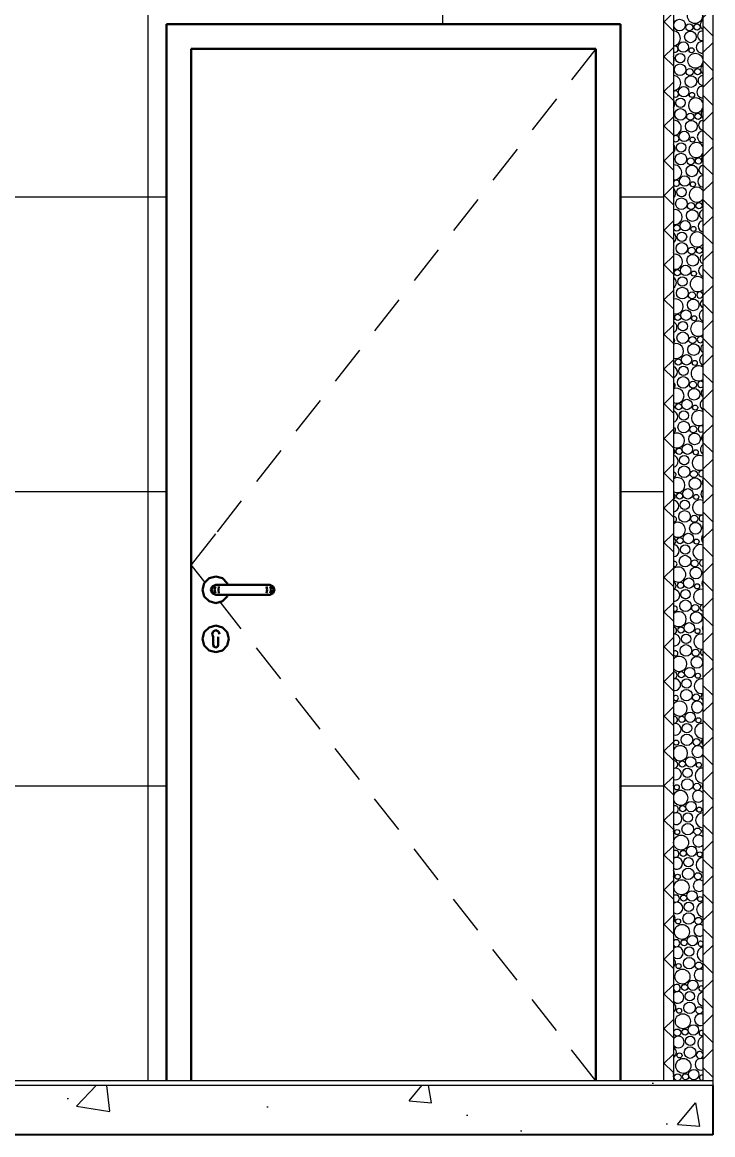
# Model space of a CAD drawing. Header units: metres. Extents: x -1.8 to 75.3, y -2 to 2.8.
# Drawn here: x 8.608 to 10.014, y -2.008 to 0.258 of the extents above; entities that cross this region are included whole.
import ezdxf

# ---------------------------------------------------------------- set-up
doc = ezdxf.new("R2010")
doc.units = ezdxf.units.M
doc.header["$MEASUREMENT"] = 0
doc.layers.add('COTAS CORTE', color=7, linetype='Continuous')
doc.layers.add('PAREDE CONSTRUIR', color=7, linetype='Continuous')
for name, color, linetype, lineweight, true_color in [('COTAS CORTE_Caneta_No__25', 7, 'Continuous', 13, 0x982312), ('LAJES.EST_Caneta_No__254', 7, 'Continuous', 0, 0xd1c9ad), ('LAJES.EST_Caneta_No__97', 7, 'Continuous', 13, 0x6b6b6b), ('PAREDE CONSTRUIR_Caneta_No__96', 7, 'Continuous', 0, 0xb6b6b6), ('PAREDE CONSTRUIR_Caneta_No__97', 7, 'Continuous', 13, 0x6b6b6b)]:
    doc.layers.add(name, color=color, linetype=linetype, lineweight=lineweight, true_color=true_color)
for name, color, linetype, lineweight in [('LAJES.EST_Caneta_No__4', 7, 'Continuous', 25), ('LAJES.EST_Caneta_No__7', 7, 'Continuous', 13), ('PAREDE CONSTRUIR_Caneta_No__241', 7, 'Continuous', 13), ('PAREDE CONSTRUIR_Caneta_No__83', 84, 'Continuous', 0), ('Portas Archicad_Caneta_No__241', 7, 'Continuous', 13), ('Portas Archicad_Caneta_No__3', 7, 'Continuous', 30)]:
    doc.layers.add(name, color=color, linetype=linetype, lineweight=lineweight)
doc.styles.add('GENERATED_STYLE_1', font='arial.ttf')
doc.dimstyles.new('GENERATED_STYLE__2', dxfattribs={"dimtxt": 0.05, "dimasz": 0.02375, "dimexe": 0.18, "dimexo": 0.267183, "dimgap": 0, "dimtad": 1, "dimzin": 0, "dimdsep": 46, "dimtxsty": 'GENERATED_STYLE_1', "dimblk": 'ARROWHEAD_11', "dimblk1": 'ARROWHEAD_11', "dimblk2": 'ARROWHEAD_11', "dimcen": 0.09, "dimclrd": 256, "dimclre": 256, "dimclrt": 256, "dimadec": 0, "dimazin": 0, "dimtfac": 1, "dimtdec": 4, "dimtmove": 0, "dimatfit": 3, "dimfxl": 0, "dimtolj": 1, "dimtzin": 0, "dimarcsym": 0})
pattern_1 = [(45, (73.37839, -1.898244), (-0.03535534, 0.03535534), []), (135, (73.37839, -1.898244), (0.03535534, 0.03535534), [])]
pattern_2 = [(45, (73.3784, -1.39824), (-0.159099, 0.159099), [0, -0.15, 0, -0.225]), (110, (73.8784, -1.39824), (0.21143084, 0.0769545), [0, -0.11, 0, -0.19])]
pattern_3 = [(50, (73.3784, -1.89824), (-0.546554, 0.0478173), [0.05715, -0.62865]), (355, (73.3784, -1.89824), (-0.1057303, 0.5731705), [0.04572, -0.5029218]), (100.4514, (73.42394, -1.90223), (0.4408237, 0.5253533), [0.04857, -0.5342707]), (46.1842, (73.3784, -1.74584), (-0.813237, 0.126127), [0.085725, -0.942975]), (96.6356, (73.4462, -1.75635), (0.712212, 0.742278), [0.072855, -0.801407]), (351.1842, (73.3784, -1.74584), (0.712212, 0.742278), [0.06858, -0.754379]), (21, (73.4546, -1.78394), (-0.4548432, 0.3067956), [0.05715, -0.62865]), (326, (73.4546, -1.78394), (0.185406, 0.552564), [0.04572, -0.50292]), (71.4514, (73.4925, -1.8095), (0.6402493, 0.2457683), [0.04857, -0.53427]), (37.5, (73.3784, -1.89824), (0.0092658, 0.2536651), [0, -0.496824, 0, -0.51054, 0, -0.504825]), (7.5, (73.3784, -1.89824), (0.200459, 0.3005417), [0, -0.291084, 0, -0.485394, 0, -0.192405]), (327.5, (73.20847, -1.89824), (-0.4067718, 0.01718623), [0, -0.1905, 0, -0.59436, 0, -0.78867]), (317.5, (73.13227, -1.89824), (0.4443875, 0.0762795), [0, -0.24765, 0, -0.394716, 0, -0.56007])]

# ---------------------------------------------------------------- blocks, each defined once
blk = doc.blocks.new('*X46', base_point=(73.3784, -1.8982))
at = {"layer": 'PAREDE CONSTRUIR_Caneta_No__96', "color": 253, "linetype": 'Continuous', "lineweight": 0, "true_color": 0xb6b6b6}
for centre, radius in [((9.9782, 0.2704), 0.0153), ((9.9469, 0.2521), 0.0118), ((9.9667, 0.2474), 0.00715), ((9.9826, 0.2482), 0.00627), ((9.9691, 0.228), 0.0119), ((9.9545, 0.2072), 0.0106), ((9.9713, 0.2008), 0.00517), ((9.9481, 0.1847), 0.00959), ((9.9791, 0.1794), 0.0153), ((9.9478, 0.1611), 0.0118), ((9.9676, 0.1564), 0.00715), ((9.9836, 0.1572), 0.00627), ((9.97, 0.137), 0.0119), ((9.9554, 0.1162), 0.0106), ((9.9722, 0.1098), 0.00517), ((9.949, 0.0937), 0.00959), ((9.9488, 0.0701), 0.0118), ((9.9685, 0.0654), 0.00715), ((9.9845, 0.0662), 0.00627), ((9.9709, 0.046), 0.0119), ((9.9563, 0.0252), 0.0106), ((9.9732, 0.0188), 0.00517), ((9.95, 0.0027), 0.00959), ((9.9497, -0.0209), 0.0118), ((9.9695, -0.0256), 0.00715), ((9.9854, -0.0247), 0.00627), ((9.9719, -0.045), 0.0119), ((9.9573, -0.0658), 0.0106), ((9.9741, -0.0722), 0.00517), ((9.9509, -0.0883), 0.00959), ((9.9506, -0.1119), 0.0118), ((9.9704, -0.1166), 0.00715), ((9.9863, -0.1157), 0.00627), ((9.9728, -0.136), 0.0119), ((9.9413, -0.1612), 0.00627), ((9.9582, -0.1568), 0.0106), ((9.975, -0.1632), 0.00517), ((9.9518, -0.1793), 0.00959), ((9.9516, -0.2029), 0.0118), ((9.9713, -0.2076), 0.00715), ((9.9873, -0.2067), 0.00627), ((9.9737, -0.227), 0.0119), ((9.9423, -0.2522), 0.00627), ((9.9591, -0.2478), 0.0106), ((9.976, -0.2542), 0.00517), ((9.9527, -0.2703), 0.00959), ((9.9525, -0.2939), 0.0118), ((9.9722, -0.2986), 0.00715), ((9.9747, -0.318), 0.0119), ((9.9432, -0.3432), 0.00627), ((9.96, -0.3388), 0.0106), ((9.9537, -0.3613), 0.00959), ((9.9769, -0.3452), 0.00517), ((9.9534, -0.3849), 0.0118), ((9.9732, -0.3896), 0.00715), ((9.9756, -0.409), 0.0119), ((9.9441, -0.4342), 0.00627), ((9.961, -0.4298), 0.0106), ((9.9546, -0.4523), 0.00959), ((9.9778, -0.4362), 0.00517), ((9.9543, -0.4758), 0.0118), ((9.9741, -0.4806), 0.00715), ((9.9765, -0.5), 0.0119), ((9.9451, -0.5252), 0.00627), ((9.9619, -0.5208), 0.0106), ((9.9555, -0.5433), 0.00959), ((9.9787, -0.5272), 0.00517), ((9.9553, -0.5668), 0.0118), ((9.975, -0.5716), 0.00715), ((9.9774, -0.591), 0.0119), ((9.946, -0.6162), 0.00627), ((9.9628, -0.6118), 0.0106), ((9.9564, -0.6343), 0.00959), ((9.9797, -0.6182), 0.00517), ((9.9562, -0.6578), 0.0118), ((9.9759, -0.6626), 0.00715), ((9.9784, -0.682), 0.0119), ((9.9469, -0.7072), 0.00627), ((9.9637, -0.7028), 0.0106), ((9.9574, -0.7253), 0.00959), ((9.9806, -0.7092), 0.00517), ((9.9571, -0.7488), 0.0118), ((9.9769, -0.7536), 0.00715), ((9.9793, -0.773), 0.0119), ((9.9478, -0.7982), 0.00627), ((9.9647, -0.7938), 0.0106), ((9.9583, -0.8163), 0.00959), ((9.9815, -0.8002), 0.00517), ((9.958, -0.8398), 0.0118), ((9.9778, -0.8446), 0.00715), ((9.9802, -0.864), 0.0119), ((9.9488, -0.8892), 0.00627), ((9.9656, -0.8848), 0.0106), ((9.9592, -0.9072), 0.00959), ((9.9824, -0.8912), 0.00517), ((9.959, -0.9308), 0.0118), ((9.9787, -0.9356), 0.00715), ((9.9811, -0.955), 0.0119), ((9.9497, -0.9802), 0.00627), ((9.9665, -0.9758), 0.0106), ((9.9602, -0.9982), 0.00959), ((9.9834, -0.9822), 0.00517), ((9.9599, -1.0218), 0.0118), ((9.9797, -1.0266), 0.00715), ((9.9821, -1.046), 0.0119), ((9.9506, -1.0712), 0.00627), ((9.9675, -1.0668), 0.0106), ((9.9611, -1.0892), 0.00959), ((9.9843, -1.0732), 0.00517), ((9.9608, -1.1128), 0.0118), ((9.9806, -1.1176), 0.00715), ((9.9684, -1.1578), 0.0106), ((9.9515, -1.1622), 0.00627), ((9.962, -1.1802), 0.00959), ((9.9852, -1.1641), 0.00517), ((9.9618, -1.2038), 0.0118), ((9.9402, -1.2096), 0.00517), ((9.9815, -1.2086), 0.00715), ((9.9693, -1.2488), 0.0106), ((9.9525, -1.2532), 0.00627), ((9.9629, -1.2712), 0.00959), ((9.9862, -1.2551), 0.00517), ((9.9627, -1.2948), 0.0118), ((9.9412, -1.3006), 0.00517), ((9.9824, -1.2996), 0.00715), ((9.9702, -1.3398), 0.0106), ((9.9534, -1.3442), 0.00627), ((9.9639, -1.3622), 0.00959), ((9.9871, -1.3461), 0.00517), ((9.9636, -1.3858), 0.0118), ((9.9499, -1.4131), 0.0153), ((9.9421, -1.3916), 0.00517), ((9.9834, -1.3906), 0.00715), ((9.9712, -1.4308), 0.0106), ((9.9543, -1.4352), 0.00627), ((9.9648, -1.4532), 0.00959), ((9.988, -1.4371), 0.00517), ((9.9645, -1.4768), 0.0118), ((9.9508, -1.5041), 0.0153), ((9.943, -1.4826), 0.00517), ((9.9843, -1.4816), 0.00715), ((9.9721, -1.5218), 0.0106), ((9.9552, -1.5262), 0.00627), ((9.9657, -1.5442), 0.00959), ((9.9889, -1.5281), 0.00517), ((9.9655, -1.5678), 0.0118), ((9.9517, -1.5951), 0.0153), ((9.9439, -1.5736), 0.00517), ((9.9852, -1.5726), 0.00715), ((9.973, -1.6128), 0.0106), ((9.9562, -1.6172), 0.00627), ((9.9666, -1.6352), 0.00959), ((9.9664, -1.6588), 0.0118), ((9.9527, -1.6861), 0.0153), ((9.9449, -1.6646), 0.00517), ((9.9861, -1.6636), 0.00715), ((9.9739, -1.7038), 0.0106), ((9.9571, -1.7082), 0.00627), ((9.9676, -1.7262), 0.00959), ((9.9673, -1.7498), 0.0118), ((9.9536, -1.7771), 0.0153), ((9.9458, -1.7556), 0.00517), ((9.9871, -1.7546), 0.00715), ((9.9749, -1.7948), 0.0106), ((9.9421, -1.8001), 0.00715), ((9.958, -1.7992), 0.00627), ((9.9685, -1.8172), 0.00959), ((9.9682, -1.8408), 0.0118), ((9.9545, -1.868), 0.0153), ((9.9467, -1.8466), 0.00517), ((9.9758, -1.8858), 0.0106), ((9.943, -1.8911), 0.00715), ((9.959, -1.8902), 0.00627)]:
    blk.add_circle(centre, radius, dxfattribs=at)
for centre, radius, start, end in [((9.9995, 0.2527), 0.0106, 118.3617, 241.6383), ((9.9332, 0.2249), 0.0153, 274.5815, 85.4185), ((9.9931, 0.2302), 0.00959, 82.0717, 277.9283), ((9.9376, 0.2027), 0.00627, 239.196, 120.804), ((9.9928, 0.2066), 0.0118, 82.3355, 277.6645), ((9.9241, 0.1825), 0.0119, 330.0242, 29.9758), ((10.0004, 0.1617), 0.0106, 124.206, 235.794), ((9.9341, 0.1339), 0.0153, 271.1063, 88.8937), ((9.994, 0.1392), 0.00959, 87.6348, 272.3652), ((9.9386, 0.1117), 0.00627, 228.7023, 131.2977), ((9.9938, 0.1156), 0.0118, 86.8471, 273.1529), ((9.925, 0.0915), 0.0119, 322.0473, 37.9527), ((9.9801, 0.0884), 0.0153, 20.128, 339.872), ((10.0013, 0.0707), 0.0106, 130.489, 229.511), ((9.9351, 0.0429), 0.0153, 267.6352, 92.3648), ((9.995, 0.0482), 0.00959, 93.1755, 266.8245), ((9.9395, 0.0207), 0.00627, 216.1146, 143.8854), ((9.9947, 0.0246), 0.0118, 91.3391, 268.6609), ((9.9259, 0.0005), 0.0119, 315.3001, 44.6999), ((9.981, -0.0026), 0.0153, 28.5552, 331.4448), ((10.0023, -0.0203), 0.0106, 137.4286, 222.5714), ((9.936, -0.0481), 0.0153, 264.1554, 95.8446), ((9.9959, -0.0428), 0.00959, 98.7463, 261.2537), ((9.9404, -0.0702), 0.00627, 197.1165, 162.8835), ((9.9956, -0.0664), 0.0118, 95.8393, 264.1607), ((9.9269, -0.0905), 0.0119, 309.2779, 50.7221), ((9.9819, -0.0936), 0.0153, 35.1361, 324.8639), ((10.0032, -0.1113), 0.0106, 145.4435, 214.5565), ((9.9369, -0.1391), 0.0153, 260.6537, 99.3463), ((9.9968, -0.1338), 0.00959, 104.4021, 255.5979), ((9.9966, -0.1574), 0.0118, 100.3761, 259.6239), ((9.9278, -0.1815), 0.0119, 303.7358, 56.2642), ((9.9828, -0.1846), 0.0153, 40.7805, 319.2195), ((10.0041, -0.2023), 0.0106, 155.6022, 204.3978), ((9.93, -0.2087), 0.00517, 328.2528, 31.7472), ((9.9378, -0.2301), 0.0153, 257.1165, 102.8835), ((9.9977, -0.2248), 0.00959, 110.2056, 249.7944), ((9.9975, -0.2484), 0.0118, 104.9799, 255.0201), ((9.9287, -0.2725), 0.0119, 298.5318, 61.4682), ((9.9838, -0.2756), 0.0153, 45.8413, 314.1587), ((9.9882, -0.2977), 0.00627, 6.471, 353.529), ((10.005, -0.2933), 0.0106, 176.2263, 183.7737), ((9.931, -0.2997), 0.00517, 312.149, 47.851), ((9.9388, -0.3211), 0.0153, 253.5284, 106.4716), ((9.9987, -0.3158), 0.00959, 116.235, 243.765), ((9.9984, -0.3394), 0.0118, 109.6851, 250.3149), ((9.9297, -0.3635), 0.0119, 293.5737, 66.4263), ((9.9847, -0.3666), 0.0153, 50.4999, 309.5001), ((9.9891, -0.3887), 0.00627, 32.2465, 327.7535), ((9.9319, -0.3907), 0.00517, 299.4552, 60.5448), ((9.9397, -0.4121), 0.0153, 249.8726, 110.1274), ((9.9996, -0.4068), 0.00959, 122.5965, 237.4035), ((9.9993, -0.4304), 0.0118, 114.5332, 245.4668), ((9.9282, -0.4351), 0.00715, 331.1227, 28.8773), ((9.9306, -0.4545), 0.0119, 288.7966, 71.2034), ((9.9856, -0.4576), 0.0153, 54.8647, 305.1353), ((9.9901, -0.4797), 0.00627, 45.7419, 314.2581), ((9.9328, -0.4817), 0.00517, 288.2055, 71.7945), ((9.9406, -0.5031), 0.0153, 246.129, 113.871), ((10.0005, -0.4978), 0.00959, 129.4485, 230.5515), ((10.0003, -0.5213), 0.0118, 119.5769, 240.4231), ((9.9291, -0.5261), 0.00715, 318.2421, 41.7579), ((9.9315, -0.5455), 0.0119, 284.1518, 75.8482), ((9.9865, -0.5486), 0.0153, 59.0065, 300.9935), ((9.991, -0.5707), 0.00627, 56.6314, 303.3686), ((9.9337, -0.5727), 0.00517, 277.6493, 82.3507), ((9.9415, -0.5941), 0.0153, 242.2738, 117.7262), ((10.0014, -0.5888), 0.00959, 137.0585, 222.9415), ((9.93, -0.6171), 0.00715, 308.0447, 51.9553), ((10.0012, -0.6123), 0.0118, 124.8871, 235.1129), ((9.9324, -0.6365), 0.0119, 279.6003, 80.3997), ((9.9875, -0.6396), 0.0153, 62.9755, 297.0245), ((9.9919, -0.6617), 0.00627, 66.2871, 293.7129), ((9.9347, -0.6637), 0.00517, 267.3515, 92.6485), ((9.9425, -0.6851), 0.0153, 238.2767, 121.7233), ((10.0024, -0.6798), 0.00959, 145.9669, 214.0331), ((9.9309, -0.7081), 0.00715, 299.1165, 60.8835), ((10.0021, -0.7033), 0.0118, 130.5666, 229.4334), ((9.9334, -0.7275), 0.0119, 275.1093, 84.8907), ((9.9884, -0.7306), 0.0153, 66.8087, 293.1913), ((9.9928, -0.7527), 0.00627, 75.2688, 284.7312), ((9.9356, -0.7547), 0.00517, 256.9662, 103.0338), ((9.9434, -0.7761), 0.0153, 234.099, 125.901), ((10.0033, -0.7708), 0.00959, 157.7255, 202.2745), ((9.9319, -0.7991), 0.00715, 290.9098, 69.0902), ((10.003, -0.7943), 0.0118, 136.7776, 223.2224), ((9.9343, -0.8185), 0.0119, 270.6496, 89.3504), ((9.9893, -0.8216), 0.0153, 70.5349, 289.4651), ((9.9938, -0.8437), 0.00627, 83.8912, 276.1088), ((9.9365, -0.8457), 0.00517, 246.1187, 113.8813), ((9.9443, -0.8671), 0.0153, 229.6875, 130.3125), ((9.9328, -0.8901), 0.00715, 283.1328, 76.8672), ((10.004, -0.8853), 0.0118, 143.8108, 216.1892), ((9.9352, -0.9095), 0.0119, 266.1939, 93.8061), ((9.9903, -0.9126), 0.0153, 74.1772, 285.8228), ((9.9947, -0.9347), 0.00627, 92.3757, 267.6243), ((9.9374, -0.9367), 0.00517, 234.2563, 125.7437), ((9.9453, -0.9581), 0.0153, 224.9661, 135.0339), ((9.9337, -0.9811), 0.00715, 275.5963, 84.4037), ((10.0049, -0.9763), 0.0118, 152.306, 207.694), ((9.9361, -1.0005), 0.0119, 261.7149, 98.2851), ((9.9912, -1.0036), 0.0153, 77.7549, 282.2451), ((9.9956, -1.0257), 0.00627, 100.9131, 259.0869), ((9.9384, -1.0277), 0.00517, 220.2283, 139.7717), ((9.9462, -1.0491), 0.0153, 219.8169, 140.1831), ((9.9347, -1.0721), 0.00715, 268.1564, 91.8436), ((9.9371, -1.0915), 0.0119, 257.1842, 102.8158), ((9.9921, -1.0946), 0.0153, 81.2847, 278.7153), ((9.9393, -1.1186), 0.00517, 199.4738, 160.5262), ((9.9471, -1.1401), 0.0153, 214.0383, 145.9617), ((9.983, -1.1369), 0.0119, 16.6309, 343.3691), ((9.9965, -1.1167), 0.00627, 109.7057, 250.2943), ((9.9356, -1.1631), 0.00715, 260.6851, 99.3149), ((9.938, -1.1824), 0.0119, 252.5703, 107.4297), ((9.993, -1.1856), 0.0153, 84.7815, 275.2185), ((9.948, -1.2311), 0.0153, 207.2229, 152.7771), ((9.9839, -1.2279), 0.0119, 28.3032, 331.6968), ((9.9975, -1.2077), 0.00627, 119.0163, 240.9837), ((9.9365, -1.2541), 0.00715, 253.0493, 106.9507), ((9.9389, -1.2734), 0.0119, 247.8364, 112.1636), ((9.994, -1.2766), 0.0153, 88.2588, 271.7412), ((9.9243, -1.2943), 0.0106, 341.9808, 18.0192), ((9.949, -1.3221), 0.0153, 198.231, 161.769), ((9.9849, -1.3189), 0.0119, 36.6082, 323.3918), ((9.9984, -1.2987), 0.00627, 129.2664, 230.7336), ((9.9374, -1.3451), 0.00715, 245.0872, 114.9128), ((9.9399, -1.3644), 0.0119, 242.9369, 117.0631), ((9.9949, -1.3676), 0.0153, 91.7297, 268.2703), ((9.9252, -1.3853), 0.0106, 329.7483, 30.2517), ((9.9858, -1.4099), 0.0119, 43.53, 316.47), ((9.9993, -1.3897), 0.00627, 141.3335, 218.6665), ((9.9384, -1.4361), 0.00715, 236.5693, 123.4307), ((9.9408, -1.4554), 0.0119, 237.8127, 122.1873), ((9.9958, -1.4586), 0.0153, 95.207, 264.793), ((9.9262, -1.4763), 0.0106, 320.9583, 39.0417), ((9.9867, -1.5009), 0.0119, 49.6619, 310.3381), ((10.0002, -1.4807), 0.00627, 158.2276, 201.7724), ((9.9393, -1.5271), 0.00715, 227.108, 132.892), ((9.9417, -1.5464), 0.0119, 232.3811, 127.6189), ((9.9967, -1.5496), 0.0153, 98.7036, 261.2964), ((9.9271, -1.5673), 0.0106, 313.5949, 46.4051), ((9.9876, -1.5919), 0.0119, 55.2792, 304.7208), ((9.9402, -1.6181), 0.00715, 215.874, 144.126), ((9.9426, -1.6374), 0.0119, 226.5181, 133.4819), ((9.9977, -1.6406), 0.0153, 102.2333, 257.7667), ((9.9899, -1.6191), 0.00517, 27.9724, 332.0276), ((9.928, -1.6583), 0.0106, 307.0436, 52.9564), ((9.9886, -1.6829), 0.0119, 60.5371, 299.4629), ((9.9411, -1.7091), 0.00715, 199.949, 160.051), ((9.9436, -1.7284), 0.0119, 220.0179, 139.9821), ((9.9986, -1.7316), 0.0153, 105.8108, 254.1892), ((9.9908, -1.7101), 0.00517, 45.2628, 314.7372), ((9.9289, -1.7493), 0.0106, 301.0169, 58.9831), ((9.9895, -1.7739), 0.0119, 65.5347, 294.4653), ((9.9445, -1.8194), 0.0119, 212.4819, 147.5181), ((9.9995, -1.8225), 0.0153, 109.4529, 250.5471), ((9.9917, -1.8011), 0.00517, 58.3628, 301.6372), ((9.9299, -1.8403), 0.0106, 295.3507, 64.6493), ((9.9904, -1.8649), 0.0119, 70.3409, 289.6591), ((9.988, -1.8456), 0.00715, 25.924, 334.076), ((9.9232, -1.8863), 0.0118, 341.0389, 18.9611), ((9.9926, -1.8921), 0.00517, 69.8047, 290.1953)]:
    blk.add_arc(centre, radius, start, end, dxfattribs=at)
blk = doc.blocks.new('*D52', base_point=(73.3784, -1.8982))
at = {"layer": 'COTAS CORTE_Caneta_No__25', "linetype": 'Continuous', "lineweight": 13, "true_color": 0x982312}
for points in [[(8.5455, -1.6982), (8.546, -1.7006), (8.5473, -1.7027), (8.5493, -1.704), (8.5517, -1.7045), (8.5541, -1.704), (8.5561, -1.7027), (8.5575, -1.7006), (8.558, -1.6982), (8.5575, -1.6959), (8.5561, -1.6938), (8.5541, -1.6925), (8.5517, -1.692), (8.5493, -1.6925), (8.5473, -1.6938), (8.546, -1.6959)], [(8.5455, -1.8982), (8.546, -1.9006), (8.5473, -1.9027), (8.5493, -1.904), (8.5517, -1.9045), (8.5541, -1.904), (8.5561, -1.9027), (8.5575, -1.9006), (8.558, -1.8982), (8.5575, -1.8959), (8.5561, -1.8938), (8.5541, -1.8925), (8.5517, -1.892), (8.5493, -1.8925), (8.5473, -1.8938), (8.546, -1.8959)]]:
    blk.add_hatch(color=24, dxfattribs=at).paths.add_polyline_path(points)
at = {"layer": 'COTAS CORTE_Caneta_No__25', "color": 24, "linetype": 'Continuous', "lineweight": 13, "true_color": 0x982312}
for p, q in [((8.5455, -1.6982), (8.2845, -1.6982)), ((8.5752, -1.6982), (8.558, -1.6982)), ((8.5517, -1.892), (8.5517, -1.7045)), ((8.5455, -1.8982), (8.5283, -1.8982)), ((8.8189, -1.8982), (8.558, -1.8982)), ((8.5517, -1.9107), (8.5517, -1.9045))]:
    blk.add_line(p, q, dxfattribs=at)
for centre in [(8.5517, -1.6982), (8.5517, -1.8982)]:
    blk.add_circle(centre, 0.00625, dxfattribs=at)
at = {"layer": 'COTAS CORTE_Caneta_No__25', "color": 24, "lineweight": 13, "true_color": 0x982312, "insert": (8.5417, -1.865), "char_height": 0.05, "attachment_point": 7, "rotation": 90, "style": 'GENERATED_STYLE_1'}
blk.add_mtext('\\A1;{\\pql;\\fArial|b0|i0|c0|p0;\\W1.000000;0,20}', dxfattribs=at)
blk = doc.blocks.new('ARROWHEAD_11')
at = {"color": 0, "linetype": 'Continuous', "lineweight": 0}
blk.add_line((0, 0), (-1, 0), dxfattribs=at)
at = {"color": 0, "linetype": 'Continuous', "lineweight": 0, "const_width": 0.25, "flags": 128}
blk.add_lwpolyline([(-0.125, 0, 1), (0.125, 0, 1)], format="xyb", close=True, dxfattribs=at)

msp = doc.modelspace()

# ---------------------------------------------------------------- hatches: boundary and pattern name
at = {"layer": 'LAJES.EST_Caneta_No__254', "linetype": 'Continuous', "lineweight": 0, "true_color": 0xd1c9ad}
h = msp.add_hatch(dxfattribs=at)
h.set_pattern_fill('Haie_OD_0003', color=9, style=0, pattern_type=2)
h.set_pattern_definition(pattern_2)
h.paths.add_polyline_path([(6.8644, -1.8982), (6.8644, -1.9082), (9.9144, -1.9082), (9.9144, -1.8982)])
h = msp.add_hatch(dxfattribs=at)
h.set_pattern_fill('Haie_OD_0003', color=9, style=0, pattern_type=2)
h.set_pattern_definition(pattern_2)
h.paths.add_polyline_path([(9.9144, -1.8982), (9.9144, -1.9082), (10.0144, -1.9082), (10.0144, -1.8982)])
at = {"layer": 'LAJES.EST_Caneta_No__97', "linetype": 'Continuous', "lineweight": 13, "true_color": 0x6b6b6b}
h = msp.add_hatch(dxfattribs=at)
h.set_pattern_fill('AR_CONC_0003', color=251, style=0, pattern_type=2)
h.set_pattern_definition(pattern_3)
h.paths.add_polyline_path([(6.8644, -2.0082), (9.9144, -2.0082), (9.9144, -1.9082), (6.8644, -1.9082)])
h = msp.add_hatch(dxfattribs=at)
h.set_pattern_fill('AR_CONC_0003', color=251, style=0, pattern_type=2)
h.set_pattern_definition(pattern_3)
h.paths.add_polyline_path([(9.9144, -1.9082), (9.9144, -2.0082), (10.0144, -2.0082), (10.0144, -1.9082)])
at = {"layer": 'PAREDE CONSTRUIR_Caneta_No__83', "linetype": 'Continuous', "lineweight": 0}
h = msp.add_hatch(dxfattribs=at)
h.set_pattern_fill('Placomur_0003', color=84, style=0, pattern_type=2)
h.set_pattern_definition(pattern_1)
h.paths.add_polyline_path([(9.9144, 1.2518), (9.9144, -1.8982), (9.9344, -1.8982), (9.9344, 1.2518)])
h = msp.add_hatch(dxfattribs=at)
h.set_pattern_fill('Placomur_0003', color=84, style=0, pattern_type=2)
h.set_pattern_definition(pattern_1)
h.paths.add_polyline_path([(9.9944, -1.8982), (10.0144, -1.8982), (10.0144, 1.2518), (9.9944, 1.2518)])
at = {"layer": 'PAREDE CONSTRUIR_Caneta_No__97', "linetype": 'Continuous', "lineweight": 13, "true_color": 0x6b6b6b}
h = msp.add_hatch(dxfattribs=at)
h.set_pattern_fill('Ceramica_60_x_60_0003', color=251, style=0, pattern_type=2)
h.set_pattern_definition([(1e-14, (7.06436, -1.89824), (0, 0.6), []), (90, (7.06436, -1.89824), (-0.6, 0), [])])
h.paths.add_polyline_path([(9.9144, 1.2518), (8.2644, 1.2518), (8.2644, -1.8982), (8.9024, -1.8982), (8.9024, 0.2538), (9.8264, 0.2538), (9.8264, -1.8982), (9.9144, -1.8982)])
h.paths.add_polyline_path([(8.2844, -0.8732), (8.3194, -0.8802), (8.3194, -0.8832), (8.3244, -0.8832), (8.3244, 0.1018), (8.3544, 0.1018), (8.3544, -0.8732), (8.3594, -0.8732), (8.3594, -0.8832), (8.3694, -0.8832), (8.3694, -0.8802), (8.4044, -0.8732), (8.4044, -0.9232), (8.3694, -0.9162), (8.3694, -0.9132), (8.3594, -0.9132), (8.3594, -0.9232), (8.3544, -0.9232), (8.3544, -1.6982), (8.3244, -1.6982), (8.3244, -0.9132), (8.3194, -0.9132), (8.3194, -0.9162), (8.2844, -0.9232)], flags=0)

# ---------------------------------------------------------------- linework, layer by layer
at = {"layer": 'LAJES.EST_Caneta_No__4', "color": 7, "linetype": 'Continuous', "lineweight": 25}
for p, q in [((10.0144, -1.9082), (10.0144, -2.0082)), ((9.9144, -2.0082), (6.8644, -2.0082)), ((10.0144, -2.0082), (9.9144, -2.0082))]:
    msp.add_line(p, q, dxfattribs=at)
at = {"layer": 'LAJES.EST_Caneta_No__7', "color": 7, "linetype": 'Continuous', "lineweight": 13}
for p, q in [((9.9144, -1.8982), (7.0644, -1.8982)), ((10.0144, -1.8982), (10.0144, -1.9082)), ((9.9144, -1.9082), (6.8644, -1.9082)), ((10.0144, -1.9082), (9.9144, -1.9082))]:
    msp.add_line(p, q, dxfattribs=at)
at = {"layer": 'LAJES.EST_Caneta_No__7', "color": 7, "linetype": 'Continuous', "lineweight": 13, "flags": 128}
msp.add_lwpolyline([(10.0144, -1.8982), (9.9944, -1.8982), (9.9344, -1.8982), (9.9144, -1.8982)], dxfattribs=at)
at = {"layer": 'PAREDE CONSTRUIR_Caneta_No__241', "color": 7, "linetype": 'Continuous', "lineweight": 13}
for p, q in [((9.9144, 1.2518), (9.9144, -1.8982)), ((9.9344, 1.2518), (9.9344, -1.8982)), ((9.9944, 1.2518), (9.9944, -1.8982)), ((10.0144, 1.2518), (10.0144, -1.7982)), ((10.0144, -1.7982), (10.0144, -1.8982))]:
    msp.add_line(p, q, dxfattribs=at)
at = {"layer": 'Portas Archicad_Caneta_No__241', "color": 7, "linetype": 'Continuous', "lineweight": 13}
for p, q in [((9.7764, 0.2038), (9.7271, 0.1408)), ((9.6962, 0.1015), (9.6469, 0.0385)), ((9.616, -0.0009), (9.5666, -0.0638)), ((9.5358, -0.1032), (9.4864, -0.1661)), ((9.4556, -0.2055), (9.4062, -0.2684)), ((9.3754, -0.3078), (9.326, -0.3707)), ((9.2952, -0.4101), (9.2458, -0.473)), ((9.215, -0.5124), (9.1656, -0.5753)), ((9.1348, -0.6147), (9.0854, -0.6776)), ((9.0545, -0.717), (9.0052, -0.78)), ((9.0018, -0.7843), (8.9524, -0.8472)), ((8.9806, -0.8832), (8.9524, -0.8472)), ((9.0545, -0.9775), (9.0116, -0.9228)), ((9.1348, -1.0798), (9.0854, -1.0168)), ((9.215, -1.1821), (9.1656, -1.1191)), ((9.2952, -1.2844), (9.2458, -1.2215)), ((9.3754, -1.3867), (9.326, -1.3238)), ((9.4556, -1.489), (9.4062, -1.4261)), ((9.5358, -1.5913), (9.4864, -1.5284)), ((9.616, -1.6936), (9.5666, -1.6307)), ((9.6962, -1.7959), (9.6469, -1.733)), ((9.7764, -1.8982), (9.7271, -1.8353))]:
    msp.add_line(p, q, dxfattribs=at)
at = {"layer": 'Portas Archicad_Caneta_No__3', "color": 7, "linetype": 'Continuous', "lineweight": 30}
for p, q in [((8.9024, 0.2538), (8.9024, -1.8982)), ((9.8264, 0.2538), (8.9024, 0.2538)), ((9.8264, -1.8982), (9.8264, 0.2538)), ((8.9524, -1.8982), (8.9524, 0.2038)), ((8.9524, 0.2038), (9.7764, 0.2038)), ((9.7764, 0.2038), (9.7764, -1.8982)), ((8.9889, -0.8749), (8.979, -0.8847)), ((9.0024, -0.8712), (8.9889, -0.8749)), ((9.0159, -0.8749), (9.0024, -0.8712)), ((9.0258, -0.8847), (9.0159, -0.8749)), ((8.979, -0.8847), (8.9754, -0.8982)), ((8.9754, -0.8982), (8.979, -0.9117)), ((8.9954, -0.8912), (8.9924, -0.8982)), ((8.9924, -0.8982), (8.9954, -0.9053)), ((8.9969, -0.8912), (8.9941, -0.8982)), ((8.9941, -0.8982), (8.9969, -0.9053)), ((9.0024, -0.8882), (8.9954, -0.8912)), ((8.9954, -0.9053), (9.0024, -0.9082)), ((9.0017, -0.8912), (8.9996, -0.8982)), ((8.9996, -0.8982), (9.0017, -0.9053)), ((9.0024, -0.8882), (9.0036, -0.8882)), ((9.0036, -0.8882), (9.0068, -0.8882)), ((9.0068, -0.8882), (9.0117, -0.8882)), ((9.0089, -0.8912), (9.0078, -0.8982)), ((9.0078, -0.8982), (9.0089, -0.9053)), ((9.0117, -0.8882), (9.0174, -0.8882)), ((9.0174, -0.8882), (9.0974, -0.8882)), ((9.0267, -0.8882), (9.0258, -0.8847)), ((9.0974, -0.8882), (9.1032, -0.8882)), ((9.1032, -0.8882), (9.108, -0.8882)), ((9.1059, -0.8912), (9.1071, -0.8982)), ((9.1071, -0.8982), (9.1059, -0.9053)), ((9.108, -0.8882), (9.1113, -0.8882)), ((9.1113, -0.8882), (9.1124, -0.8882)), ((9.1124, -0.8882), (9.1195, -0.8912)), ((9.1195, -0.9053), (9.1124, -0.9082)), ((9.1131, -0.8912), (9.1152, -0.8982)), ((9.1152, -0.8982), (9.1131, -0.9053)), ((9.1179, -0.8912), (9.1207, -0.8982)), ((9.1207, -0.8982), (9.1179, -0.9053)), ((9.1195, -0.8912), (9.1224, -0.8982)), ((9.1224, -0.8982), (9.1195, -0.9053)), ((8.979, -0.9117), (8.9889, -0.9216)), ((8.9889, -0.9216), (9.0024, -0.9252)), ((9.0024, -0.9082), (9.0036, -0.9082)), ((9.0024, -0.9252), (9.0159, -0.9216)), ((9.0036, -0.9082), (9.0068, -0.9082)), ((9.0068, -0.9082), (9.0117, -0.9082)), ((9.0117, -0.9082), (9.0174, -0.9082)), ((9.0159, -0.9216), (9.0258, -0.9117)), ((9.0174, -0.9082), (9.0974, -0.9082)), ((9.0258, -0.9117), (9.0267, -0.9082)), ((9.0974, -0.9082), (9.1032, -0.9082)), ((9.1032, -0.9082), (9.108, -0.9082)), ((9.108, -0.9082), (9.1113, -0.9082)), ((9.1113, -0.9082), (9.1124, -0.9082)), ((9.0024, -0.9712), (8.9889, -0.9749)), ((9.0159, -0.9749), (9.0024, -0.9712)), ((8.979, -0.9847), (8.9754, -0.9982)), ((8.9889, -0.9749), (8.979, -0.9847)), ((8.9957, -0.9866), (8.995, -0.9886)), ((8.995, -0.9886), (8.9974, -0.9938)), ((8.997, -0.9831), (8.9957, -0.9866)), ((9.0024, -0.9808), (8.997, -0.9831)), ((8.9974, -0.9938), (8.9974, -0.9954)), ((8.9974, -0.9954), (8.9974, -0.9982)), ((9.0078, -0.9831), (9.0024, -0.9808)), ((9.0074, -0.9954), (9.0074, -0.9938)), ((9.0074, -0.9954), (9.0074, -0.9982)), ((9.0091, -0.9866), (9.0078, -0.9831)), ((9.0099, -0.9886), (9.0091, -0.9866)), ((9.0258, -0.9847), (9.0159, -0.9749)), ((9.0294, -0.9982), (9.0258, -0.9847)), ((8.9754, -0.9982), (8.979, -1.0117)), ((8.979, -1.0117), (8.9889, -1.0216)), ((8.9974, -0.9982), (8.9974, -1.0011)), ((8.9974, -1.0011), (8.9974, -1.0069)), ((8.9974, -1.0069), (8.9974, -1.0107)), ((8.9974, -1.0107), (8.9989, -1.0143)), ((8.9989, -1.0143), (9.0024, -1.0157)), ((9.0024, -1.0157), (9.006, -1.0143)), ((9.006, -1.0143), (9.0074, -1.0107)), ((9.0074, -0.9982), (9.0074, -1.0011)), ((9.0074, -1.0011), (9.0074, -1.0069)), ((9.0074, -1.0069), (9.0074, -1.0107)), ((9.0159, -1.0216), (9.0258, -1.0117)), ((9.0258, -1.0117), (9.0294, -0.9982)), ((8.9889, -1.0216), (9.0024, -1.0252)), ((9.0024, -1.0252), (9.0159, -1.0216))]:
    msp.add_line(p, q, dxfattribs=at)

# ---------------------------------------------------------------- block references
at = {"layer": 'PAREDE CONSTRUIR', "lineweight": 0}
msp.add_blockref('*X46', (73.3784, -1.8982), dxfattribs=at)

# ---------------------------------------------------------------- dimensions: what is measured, and where the dimension line sits
at = {"layer": 'COTAS CORTE', "color": 24, "linetype": 'Continuous', "lineweight": 13, "true_color": 0x982312}
dim = msp.add_linear_dim(base=(8.5517, -1.6982), p1=(8.9144, -1.8982), p2=(8.3544, -1.6982), angle=90, dimstyle='GENERATED_STYLE__2', dxfattribs=at)
dim.commit()
dim.dimension.update_dxf_attribs({"geometry": '*D52', "text_midpoint": (8.5167, -1.8002), "dimtype": 160, "text_rotation": 90})

doc.saveas('drawing.dxf')
